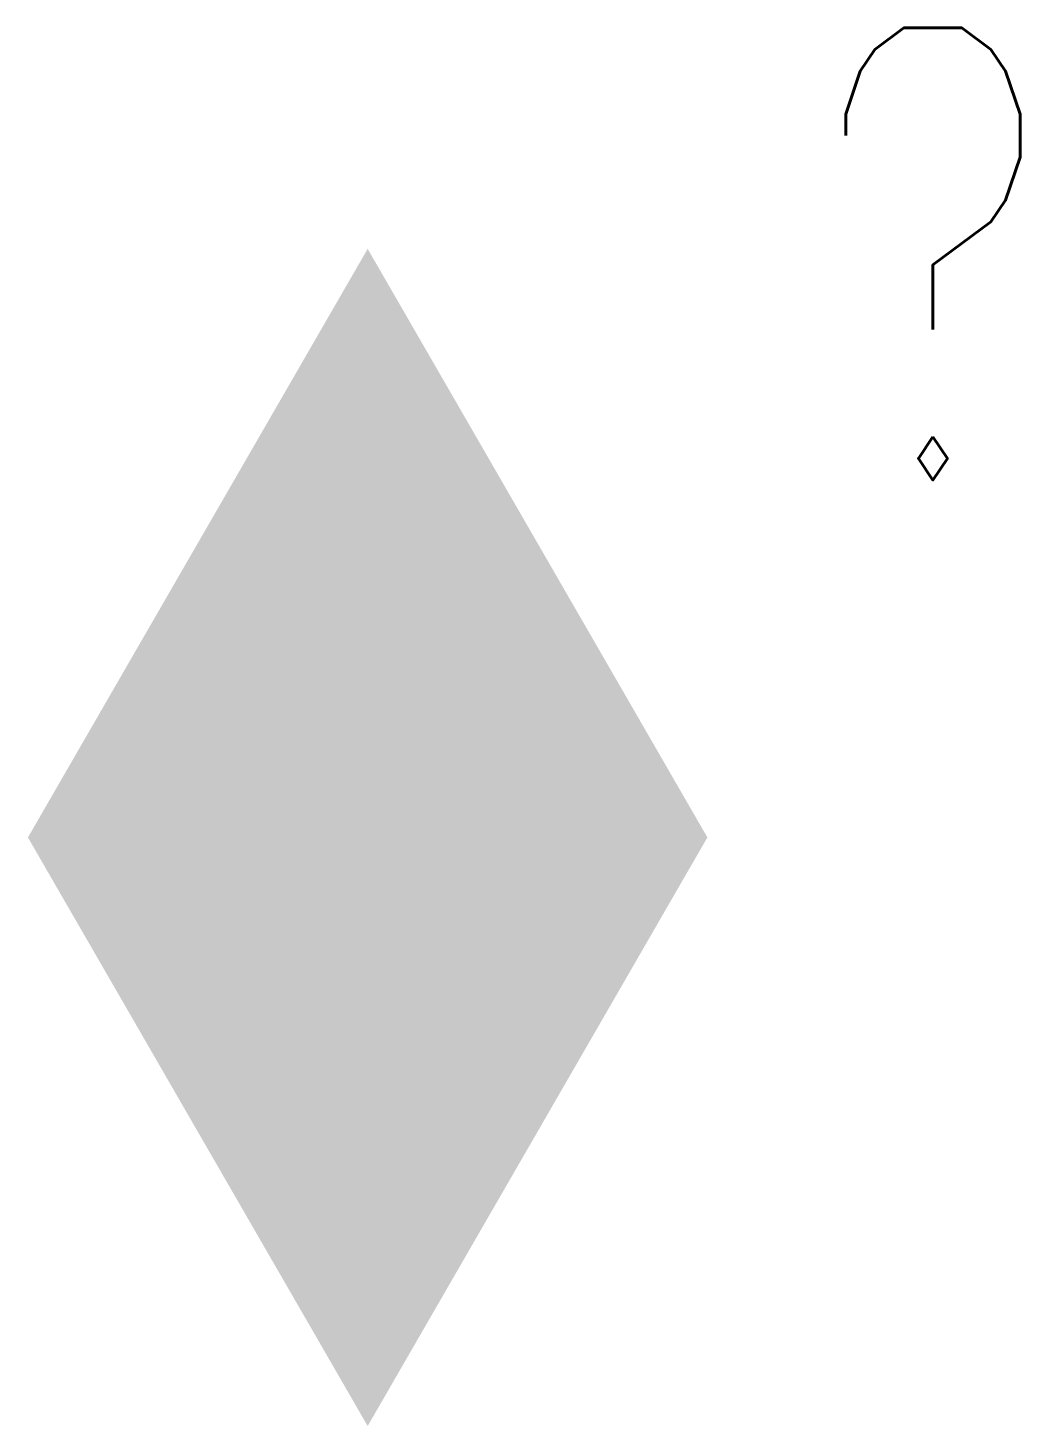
# Model space of a CAD drawing. Extents: x -0.07 to 0.135, y 0 to 0.29.
import ezdxf
from ezdxf.enums import TextEntityAlignment as Align

# ---------------------------------------------------------------- set-up
doc = ezdxf.new("R2010")
doc.units = 0
doc.header["$MEASUREMENT"] = 0
doc.layers.get('0').update_dxf_attribs({"linetype": 'CONTINUOUS'})
doc.layers.add('T-BLKA', color=4, linetype='CONTINUOUS')
doc.styles.add('BRA-ATT', font='romans.shx', dxfattribs={"width": 0.75})

msp = doc.modelspace()

# ---------------------------------------------------------------- linework, layer by layer
for points in [[(0, 0.24414), (0.07048, 0.12207), (-0.07048, 0.12207)], [(0, 0), (0.07048, 0.12207), (-0.07048, 0.12207)]]:
    msp.add_solid(points)

# ---------------------------------------------------------------- texts
at = {"layer": 'T-BLKA', "color": 4, "style": 'BRA-ATT', "width": 0.75}
msp.add_attdef('?', text='SP', height=0.09375, dxfattribs=at).set_placement((0.11726, 0.24307), align=Align.MIDDLE)

doc.saveas('drawing.dxf')
